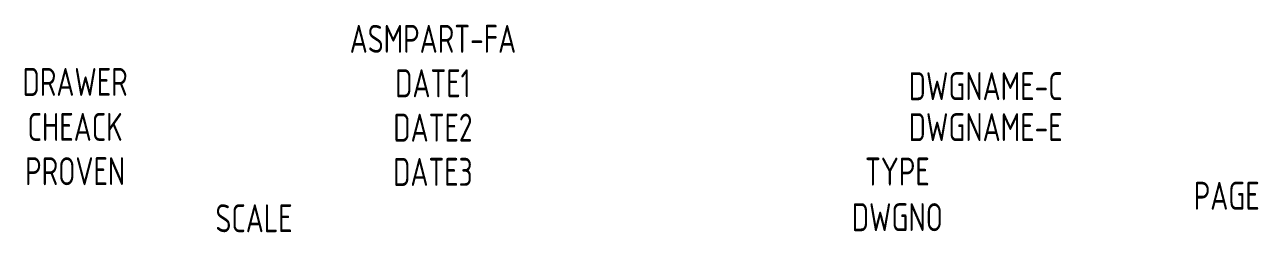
# Model space of a CAD drawing. Extents: x -5594 to -5458, y 3284 to 3307.
import ezdxf
from ezdxf.enums import TextEntityAlignment as Align

# ---------------------------------------------------------------- set-up
doc = ezdxf.new("R2010")
doc.units = 0
doc.header["$LTSCALE"] = 13
doc.layers.get('0').update_dxf_attribs({"linetype": 'CONTINUOUS'})
doc.styles.get("Standard").update_dxf_attribs({"font": 'isocp.shx', "width": 0.8, "bigfont": 'chineset.shx'})

msp = doc.modelspace()

# ---------------------------------------------------------------- texts
at = {"color": 4, "width": 0.8}
for tag, p in [('ASMPART-FA', (-5549.31, 3305.58)), ('DRAWER', (-5588.68, 3300.85)), ('DATE1', (-5549.31, 3300.7)), ('DWGNAME-C', (-5488.49, 3300.38)), ('CHEACK', (-5588.68, 3295.91)), ('DATE2', (-5549.31, 3295.83)), ('DWGNAME-E', (-5488.49, 3295.88)), ('PROVEN', (-5588.68, 3291.05)), ('DATE3', (-5549.31, 3290.97)), ('TYPE', (-5498.21, 3291.01)), ('PAGE', (-5461.97, 3288.35)), ('SCALE', (-5568.99, 3285.88)), ('DWGNO', (-5498.21, 3286))]:
    msp.add_attdef(tag, text='', height=3.07, dxfattribs=at).set_placement(p, align=Align.MIDDLE)

doc.saveas('drawing.dxf')
